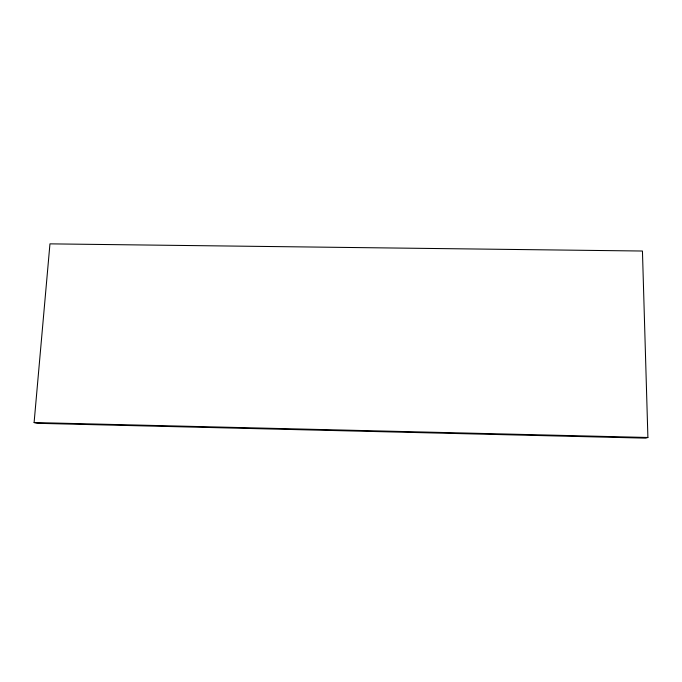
<?xml version="1.0" encoding="UTF-8"?>
<svg xmlns="http://www.w3.org/2000/svg" width="682" height="682" viewBox="0 0 682 682"><rect width="100%" height="100%" fill="white"/><g stroke="black" fill="none" stroke-linecap="round" stroke-linejoin="round"><path stroke-width="1.02" d="M34.1 422.55L49.957 243.858L642.444 251.027L647.9 437.486L645.675 438.142L37.126 423.3L34.1 422.55L647.9 437.486"/></g></svg>
